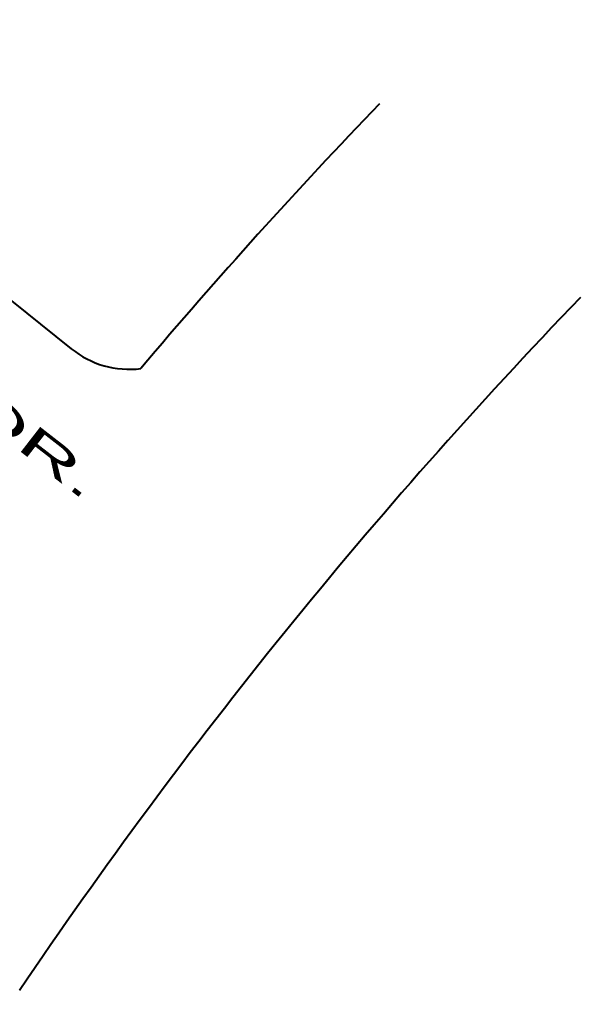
# Model space of a CAD drawing. Header units: feet. Extents: x 1023941 to 1026768, y 90264 to 94497.
# Drawn here: x 1025076.3 to 1025197, y 94288.7 to 94497.5 of the extents above; entities that cross this region are included whole.
import ezdxf

# ---------------------------------------------------------------- set-up
doc = ezdxf.new("R2010")
doc.units = ezdxf.units.FT
doc.header["$MEASUREMENT"] = 0
doc.layers.add('E3BDL', color=6, linetype='Continuous')
doc.layers.add('E7SNT', color=3, linetype='Continuous')
doc.styles.add('200BT', font='swiss.ttf', dxfattribs={"width": 2, "height": 6.8})

msp = doc.modelspace()

# ---------------------------------------------------------------- linework, layer by layer
at = {"layer": 'E3BDL'}
msp.add_line((1024999.23308, 94497.45254), (1025087.48129, 94426.65081), dxfattribs=at)
for centre, radius, start, end in [((1026000.6546, 93663.50614), 1175.916, 136.06978028, 139.80733177), ((1026000.6546, 93663.50614), 1115.916, 136.06978028, 145.92632053), ((1025099.99708, 94442.25065), 20, 231.259855, 276.8933424)]:
    msp.add_arc(centre, radius, start, end, dxfattribs=at)

# ---------------------------------------------------------------- texts
at = {"layer": 'E7SNT', "style": '200BT', "width": 2}
msp.add_text('LUTHERAN DR.', height=6.8, rotation=322.2062026, dxfattribs=at).set_placement((1024979.47208, 94479.82892))

doc.saveas('drawing.dxf')
